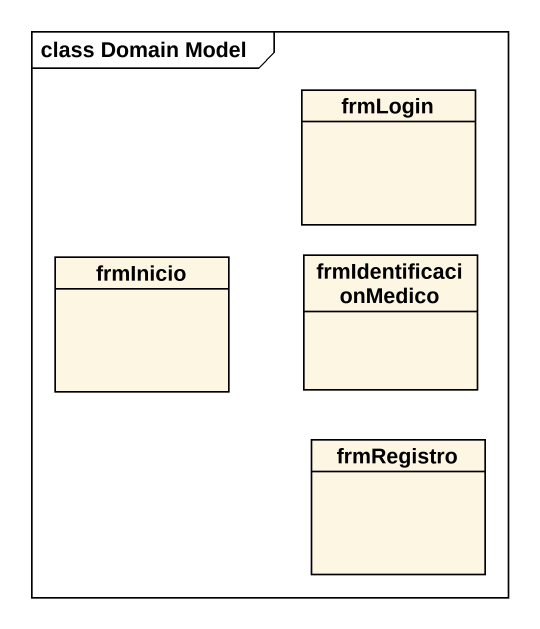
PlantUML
@startuml
mainframe class Domain Model
hide circle
hide empty members
class frmLogin
class frmInicio
class frmIdentificacionMedico
class frmRegistro
@enduml
